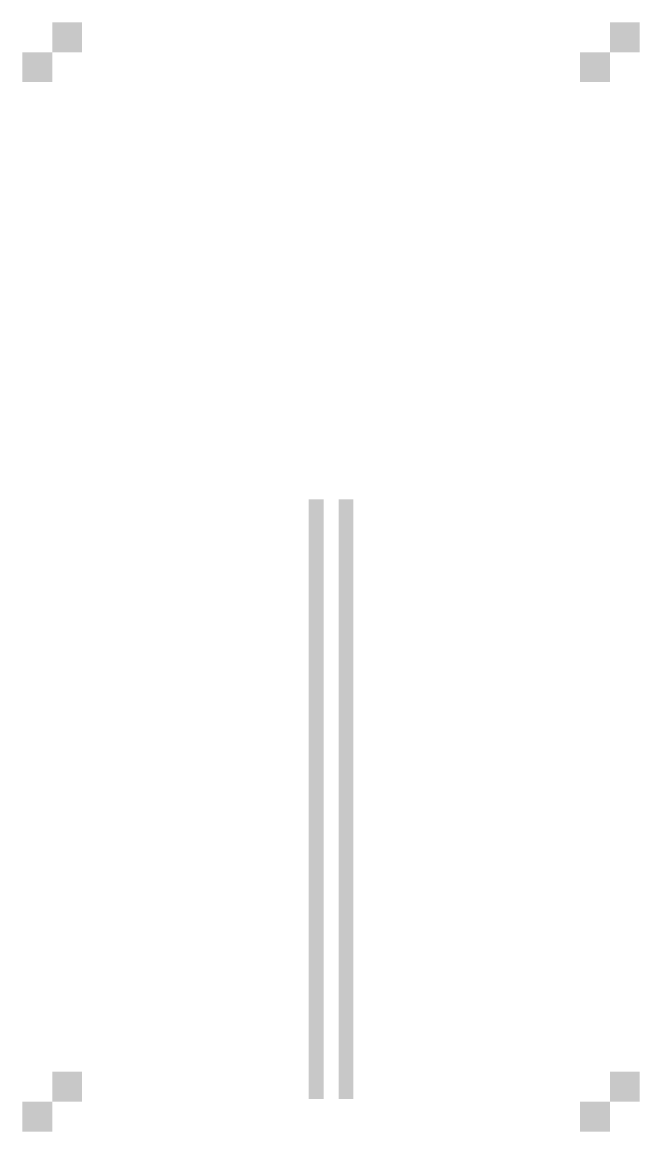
# Model space of a CAD drawing. Header units: millimetres. Extents: x 31.7 to 52.3, y 13.8 to 50.8.
import ezdxf

# ---------------------------------------------------------------- set-up
doc = ezdxf.new("R2010")
doc.units = ezdxf.units.MM
doc.header["$MEASUREMENT"] = 0

msp = doc.modelspace()

# ---------------------------------------------------------------- hatches: boundary and pattern name
h = msp.add_hatch(color=256)
h.dxf.hatch_style = 1
h.paths.add_polyline_path([(41.797, 34.925), (41.297, 34.925), (41.297, 14.925), (41.797, 14.925)])
h.paths.add_polyline_path([(42.797, 34.925), (42.297, 34.925), (42.297, 14.925), (42.797, 14.925)])
h.paths.add_polyline_path([(51.347, 14.836), (50.347, 14.836), (50.347, 13.836), (51.347, 13.836)])
h.paths.add_polyline_path([(52.347, 15.836), (51.347, 15.836), (51.347, 14.836), (52.347, 14.836)])
h.paths.add_polyline_path([(32.747, 14.836), (31.747, 14.836), (31.747, 13.836), (32.747, 13.836)])
h.paths.add_polyline_path([(33.747, 15.836), (32.747, 15.836), (32.747, 14.836), (33.747, 14.836)])
h.paths.add_polyline_path([(32.747, 49.836), (31.747, 49.836), (31.747, 48.836), (32.747, 48.836)])
h.paths.add_polyline_path([(33.747, 50.836), (32.747, 50.836), (32.747, 49.836), (33.747, 49.836)])
h.paths.add_polyline_path([(51.347, 49.836), (50.347, 49.836), (50.347, 48.836), (51.347, 48.836)])
h.paths.add_polyline_path([(52.347, 50.836), (51.347, 50.836), (51.347, 49.836), (52.347, 49.836)])

doc.saveas('drawing.dxf')
